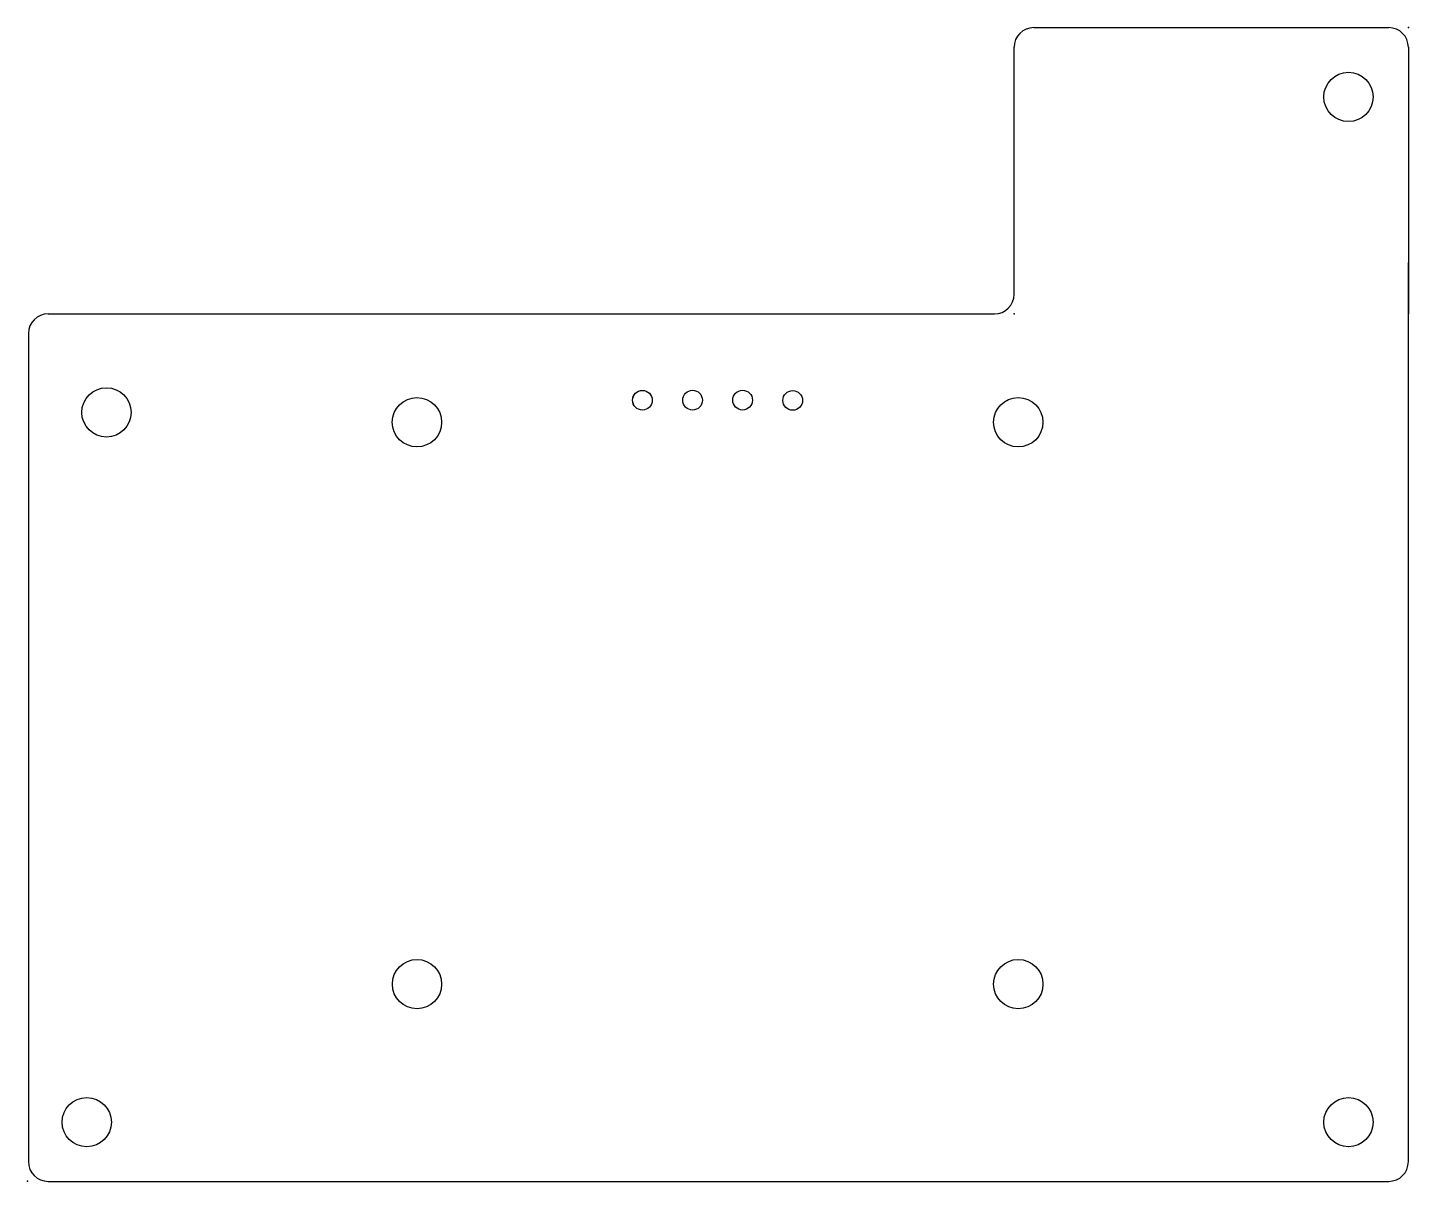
# Model space of a CAD drawing. Header units: millimetres. Extents: x 0 to 70, y 0 to 58.5.
import ezdxf

# ---------------------------------------------------------------- set-up
doc = ezdxf.new("R2010")
doc.units = ezdxf.units.MM
doc.header["$MEASUREMENT"] = 0
for name, color, linetype in [('pcb_sketch_v2 v9_Sketch1', 7, 'Continuous'), ('pcb_sketch_v2 v9_Sketch2', 7, 'Continuous'), ('pcb_sketch_v2 v9_sketch3', 7, 'Continuous')]:
    doc.layers.add(name, color=color, linetype=linetype)

msp = doc.modelspace()

# ---------------------------------------------------------------- linework, layer by layer
at = {"layer": 'pcb_sketch_v2 v9_Sketch1'}
for p, q in [((51.039, 58.517), (69.039, 58.517)), ((50.039, 44.996), (50.039, 57.517)), ((70.039, 57.517), (70.039, 43.996)), ((70.039, 0.996), (70.039, 46.601)), ((70.039, 43.996), (70.039, 46.601)), ((1.039, 43.996), (1.446, 43.996)), ((1.446, 43.996), (49.039, 43.996)), ((0.039, 43.002), (0.039, 22.101)), ((0.039, 43.002), (0.039, 42.996)), ((0.039, 22.101), (0.039, 14.101)), ((0.039, 14.101), (0.039, 0.996)), ((1.039, -0.004), (69.039, -0.004))]:
    msp.add_line(p, q, dxfattribs=at)
for centre, start, end in [((51.039, 57.517), 90, 180), ((69.039, 57.517), 0, 90), ((49.039, 44.996), 270, 0), ((1.039, 42.996), 90, 180), ((1.039, 0.996), 180, 270), ((69.039, 0.996), 270, 0)]:
    msp.add_arc(centre, 1, start, end, dxfattribs=at)
for p in [(70.039, 58.517), (50.039, 43.996), (0, 0)]:
    msp.add_point(p, dxfattribs=at)
at = {"layer": 'pcb_sketch_v2 v9_Sketch2'}
for centre in [(67, 55), (4, 39), (3, 3), (67, 3)]:
    msp.add_circle(centre, 1.25, dxfattribs=at)
msp.add_point((0, 0), dxfattribs=at)
at = {"layer": 'pcb_sketch_v2 v9_sketch3'}
for centre, radius in [((31.184, 39.619), 0.5), ((31.188, 39.619), 0.5), ((33.728, 39.62), 0.5), ((36.268, 39.621), 0.5), ((38.808, 39.605), 0.5), ((19.75, 38.5), 1.25), ((50.25, 38.5), 1.25), ((19.752, 10), 1.25), ((50.252, 10), 1.25)]:
    msp.add_circle(centre, radius, dxfattribs=at)
msp.add_point((0, 0), dxfattribs=at)

doc.saveas('drawing.dxf')
